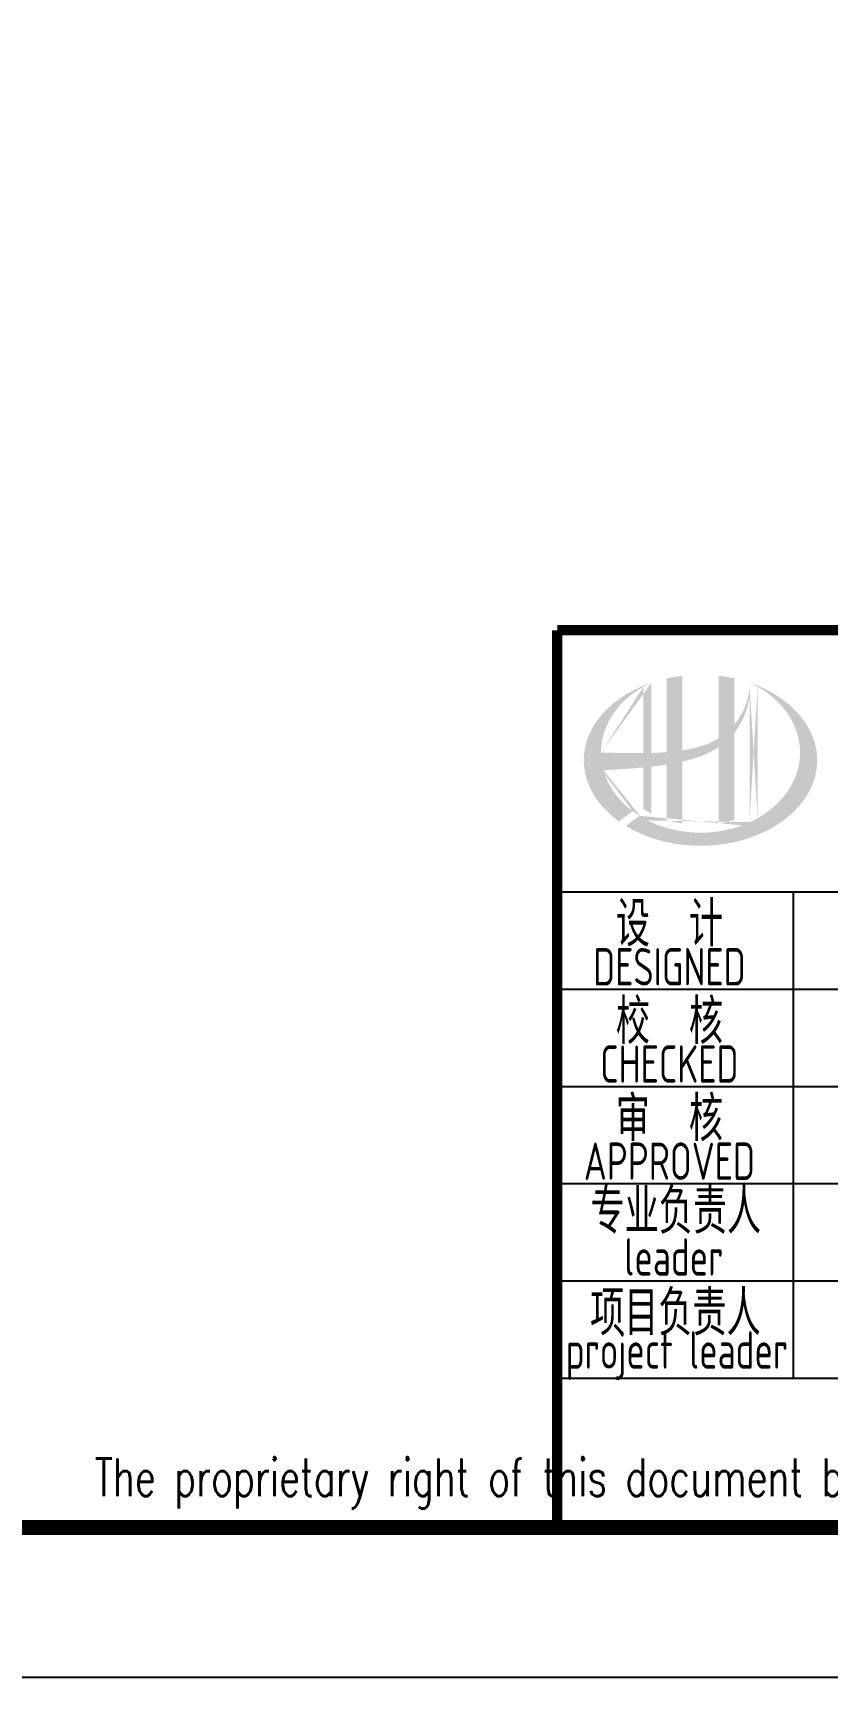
# Model space of a CAD drawing. Extents: x 4796190 to 4921527, y -485691 to -238224.
# Drawn here: x 4882873 to 4888181, y -422737 to -411743 of the extents above; entities that cross this region are included whole.
import ezdxf
from ezdxf.enums import TextEntityAlignment as Align

# ---------------------------------------------------------------- set-up
doc = ezdxf.new("R2010")
doc.units = 0
doc.header["$LTSCALE"] = 1000
doc.header["$MEASUREMENT"] = 0
doc.layers.get('0').update_dxf_attribs({"linetype": 'CONTINUOUS'})
doc.layers.add('PUB_TITLE', color=4, linetype='CONTINUOUS')
doc.styles.add('AHD', font='sceie.shx', dxfattribs={"width": 0.7, "bigfont": 'sceic.shx'})
doc.styles.add('ECEC_TQ', font='txt_l.shx', dxfattribs={"bigfont": 'hztxt_l.shx'})

msp = doc.modelspace()

# ---------------------------------------------------------------- hatches: boundary and pattern name
h = msp.add_hatch(color=256)
edge = h.paths.add_edge_path()
edge.add_spline(control_points=[(4887213.7, -416615.7), (4887219.8, -416614.3), (4887225.9, -416612.9), (4887275, -416601), (4887317.6, -416588), (4887392.6, -416556.9), (4887425.6, -416539.9), (4887456.4, -416519.3)], knot_values=[61.629012, 61.629012, 61.629012, 61.629012, 63.3304306, 63.3304306, 75.3536336, 75.3536336, 85.3986489, 85.3986489, 85.3986489, 85.3986489], degree=3, periodic=0)
edge.add_line((4887456.4, -416519.3), (4887456.4, -417029.5))
edge.add_spline(control_points=[(4887456.4, -417029.5), (4887473.6, -417026.8), (4887490.6, -417023.5), (4887525.3, -417015.4), (4887543, -417010.6), (4887560.4, -417005.1)], knot_values=[4.9084564, 4.9084564, 4.9084564, 4.9084564, 4.9928212, 4.9928212, 5.0830337, 5.0830337, 5.0830337, 5.0830337], degree=3, periodic=0)
edge.add_line((4887560.4, -417005.1), (4887560.4, -416423.7))
edge.add_spline(control_points=[(4887560.4, -416423.7), (4887569.1, -416412.7), (4887577.3, -416401.4), (4887603.4, -416361.7), (4887619, -416331.8), (4887648.3, -416259), (4887659.5, -416215.2), (4887664.2, -416169.9), (4887664.3, -416168.6), (4887664.4, -416167.3)], knot_values=[97.9917441, 97.9917441, 97.9917441, 97.9917441, 101.6421898, 101.6421898, 110.3379755, 110.3379755, 121.9343221, 121.9343221, 122.2706915, 122.2706915, 122.2706915, 122.2706915], degree=3, periodic=0)
edge.add_line((4887664.4, -416167.3), (4887664.4, -416096.9))
edge.add_spline(control_points=[(4887664.4, -416096.9), (4887664.3, -416104.6), (4887664, -416112.2), (4887663.4, -416119.9)], knot_values=[126.194075, 126.194075, 126.194075, 126.194075, 128.3967624, 128.3967624, 128.3967624, 128.3967624], degree=3, periodic=0)
edge.add_spline(control_points=[(4887663.4, -416119.9), (4887662.9, -416126.1), (4887662.3, -416132.3), (4887661.5, -416138.6)], knot_values=[124.4170495, 124.4170495, 124.4170495, 124.4170495, 126.194075, 126.194075, 126.194075, 126.194075], degree=3, periodic=0)
edge.add_spline(control_points=[(4887661.5, -416138.6), (4887660.4, -416147.7), (4887658.9, -416156.8), (4887657.1, -416165.9)], knot_values=[121.8052898, 121.8052898, 121.8052898, 121.8052898, 124.4170495, 124.4170495, 124.4170495, 124.4170495], degree=3, periodic=0)
edge.add_spline(control_points=[(4887657.1, -416165.9), (4887654.8, -416178.1), (4887651.8, -416190.2), (4887648.3, -416202.2)], knot_values=[118.3157402, 118.3157402, 118.3157402, 118.3157402, 121.8052898, 121.8052898, 121.8052898, 121.8052898], degree=3, periodic=0)
edge.add_spline(control_points=[(4887648.3, -416202.2), (4887644.8, -416214.3), (4887640.8, -416226.3), (4887636.2, -416238.2)], knot_values=[114.7959879, 114.7959879, 114.7959879, 114.7959879, 118.3157402, 118.3157402, 118.3157402, 118.3157402], degree=3, periodic=0)
edge.add_spline(control_points=[(4887636.2, -416238.2), (4887631.7, -416249.9), (4887626.8, -416261.4), (4887621.3, -416272.8)], knot_values=[111.3296409, 111.3296409, 111.3296409, 111.3296409, 114.7959879, 114.7959879, 114.7959879, 114.7959879], degree=3, periodic=0)
edge.add_spline(control_points=[(4887621.3, -416272.8), (4887615.8, -416284.3), (4887609.8, -416295.7), (4887603.3, -416306.7)], knot_values=[107.7952896, 107.7952896, 107.7952896, 107.7952896, 111.3296409, 111.3296409, 111.3296409, 111.3296409], degree=3, periodic=0)
edge.add_spline(control_points=[(4887603.3, -416306.7), (4887597, -416317.6), (4887590.3, -416328.1), (4887583.2, -416338.4)], knot_values=[104.3435789, 104.3435789, 104.3435789, 104.3435789, 107.7952896, 107.7952896, 107.7952896, 107.7952896], degree=3, periodic=0)
edge.add_spline(control_points=[(4887583.2, -416338.4), (4887576, -416348.8), (4887568.4, -416358.8), (4887560.4, -416368.5)], knot_values=[100.8506997, 100.8506997, 100.8506997, 100.8506997, 104.3435789, 104.3435789, 104.3435789, 104.3435789], degree=3, periodic=0)
edge.add_line((4887560.4, -416368.5), (4887560.4, -416059.2))
edge.add_spline(control_points=[(4887560.4, -416059.2), (4887526.4, -416051.7), (4887491.6, -416045.8), (4887456.4, -416041.7)], knot_values=[4.4239994, 4.4239994, 4.4239994, 4.4239994, 4.5587406, 4.5587406, 4.5587406, 4.5587406], degree=3, periodic=0)
edge.add_line((4887456.4, -416041.7), (4887456.4, -416459.8))
edge.add_spline(control_points=[(4887456.4, -416459.8), (4887384.5, -416504.4), (4887300.3, -416527.6), (4887213.7, -416540.6)], knot_values=[63.2462151, 63.2462151, 63.2462151, 63.2462151, 87.6891235, 87.6891235, 87.6891235, 87.6891235], degree=3, periodic=0)
edge.add_line((4887213.7, -416540.6), (4887213.7, -416041.7))
edge.add_spline(control_points=[(4887213.7, -416041.7), (4887178.6, -416045.8), (4887143.8, -416051.7), (4887109.7, -416059.2)], knot_values=[4.8660382, 4.8660382, 4.8660382, 4.8660382, 5.0007773, 5.0007773, 5.0007773, 5.0007773], degree=3, periodic=0)
edge.add_line((4887109.7, -416059.2), (4887109.7, -416552.1))
edge.add_spline(control_points=[(4887109.7, -416552.1), (4887108.1, -416552.2), (4887073.1, -416554.8), (4887038.5, -416556.6), (4887005.7, -416557.6)], knot_values=[43.6573559, 43.6573559, 43.6573559, 43.6573559, 44.1342527, 53.4970917, 53.4970917, 53.4970917, 53.4970917], degree=3, periodic=0)
edge.add_line((4887005.7, -416557.6), (4887005.7, -416088.5))
edge.add_spline(control_points=[(4887005.7, -416088.5), (4886988.7, -416094.3), (4886972, -416100.6), (4886955.5, -416107.4)], knot_values=[5.1415698, 5.1415698, 5.1415698, 5.1415698, 5.2129208, 5.2129208, 5.2129208, 5.2129208], degree=3, periodic=0)
edge.add_spline(control_points=[(4886955.5, -416107.4), (4886948.6, -416110.2), (4886941.8, -416113.1), (4886909.6, -416127.3), (4886885, -416139.5), (4886861.5, -416152.7)], knot_values=[5.2129208, 5.2129208, 5.2129208, 5.2129208, 5.2429596, 5.2429596, 5.3556227, 5.3556227, 5.3556227, 5.3556227], degree=3, periodic=0)
edge.add_spline(control_points=[(4886861.5, -416152.7), (4886846.7, -416161.1), (4886832.2, -416169.8), (4886818.2, -416178.9)], knot_values=[5.3556227, 5.3556227, 5.3556227, 5.3556227, 5.4269737, 5.4269737, 5.4269737, 5.4269737], degree=3, periodic=0)
edge.add_spline(control_points=[(4886818.2, -416178.9), (4886810.8, -416183.8), (4886803.5, -416188.7), (4886790, -416198.2), (4886783.8, -416202.7), (4886777.7, -416207.3)], knot_values=[5.4269737, 5.4269737, 5.4269737, 5.4269737, 5.4647645, 5.4647645, 5.4983247, 5.4983247, 5.4983247, 5.4983247], degree=3, periodic=0)
edge.add_spline(control_points=[(4886777.7, -416207.3), (4886751.6, -416226.9), (4886727.5, -416247.7), (4886705.6, -416269.7)], knot_values=[5.4983247, 5.4983247, 5.4983247, 5.4983247, 5.6410266, 5.6410266, 5.6410266, 5.6410266], degree=3, periodic=0)
edge.add_spline(control_points=[(4886705.6, -416269.7), (4886698.6, -416276.7), (4886691.9, -416283.8), (4886671.4, -416306.4), (4886658.6, -416322.2), (4886646.8, -416338.4)], knot_values=[5.6410266, 5.6410266, 5.6410266, 5.6410266, 5.6865694, 5.6865694, 5.7837285, 5.7837285, 5.7837285, 5.7837285], degree=3, periodic=0)
edge.add_spline(control_points=[(4886646.8, -416338.4), (4886631.7, -416359.2), (4886618.3, -416380.6), (4886605.2, -416405.6), (4886603.6, -416408.7), (4886602, -416411.9)], knot_values=[5.7837285, 5.7837285, 5.7837285, 5.7837285, 5.9083744, 5.9083744, 5.9264305, 5.9264305, 5.9264305, 5.9264305], degree=3, periodic=0)
edge.add_spline(control_points=[(4886602, -416411.9), (4886589.6, -416437), (4886579.5, -416462.7), (4886572, -416488.6)], knot_values=[5.9264305, 5.9264305, 5.9264305, 5.9264305, 6.0691324, 6.0691324, 6.0691324, 6.0691324], degree=3, periodic=0)
edge.add_spline(control_points=[(4886572, -416488.6), (4886568.8, -416499.7), (4886566, -416510.9), (4886560.7, -416537), (4886558.4, -416552.1), (4886557, -416567.1)], knot_values=[6.0691324, 6.0691324, 6.0691324, 6.0691324, 6.1301793, 6.1301793, 6.2118343, 6.2118343, 6.2118343, 6.2118343], degree=3, periodic=0)
edge.add_spline(control_points=[(4886557, -416567.1), (4886555.7, -416580.3), (4886555.1, -416593.5), (4886555.1, -416606.7)], knot_values=[6.2118343, 6.2118343, 6.2118343, 6.2118343, 6.2831853, 6.2831853, 6.2831853, 6.2831853], degree=3, periodic=0)
edge.add_spline(control_points=[(4886555.1, -416606.7), (4886555.1, -416616), (4886555.4, -416625.4), (4886556, -416634.7)], knot_values=[6.2831853, 6.2831853, 6.2831853, 6.2831853, 6.3336547, 6.3336547, 6.3336547, 6.3336547], degree=3, periodic=0)
edge.add_spline(control_points=[(4886556, -416634.7), (4886557.3, -416653.3), (4886559.8, -416671.9), (4886563.6, -416690.5)], knot_values=[6.3336547, 6.3336547, 6.3336547, 6.3336547, 6.4345936, 6.4345936, 6.4345936, 6.4345936], degree=3, periodic=0)
edge.add_spline(control_points=[(4886563.6, -416690.5), (4886563.8, -416691.7), (4886564.1, -416692.9), (4886568, -416711.4), (4886572.8, -416728.6), (4886578.6, -416745.6)], knot_values=[6.4345936, 6.4345936, 6.4345936, 6.4345936, 6.4412784, 6.4412784, 6.5355325, 6.5355325, 6.5355325, 6.5355325], degree=3, periodic=0)
edge.add_spline(control_points=[(4886578.6, -416745.6), (4886584.9, -416763.8), (4886592.4, -416781.9), (4886601.1, -416799.7)], knot_values=[6.5355325, 6.5355325, 6.5355325, 6.5355325, 6.6364714, 6.6364714, 6.6364714, 6.6364714], degree=3, periodic=0)
edge.add_spline(control_points=[(4886601.1, -416799.7), (4886603.3, -416804.1), (4886605.6, -416808.6), (4886615, -416826.2), (4886622.7, -416839.3), (4886631, -416852.1)], knot_values=[6.6364714, 6.6364714, 6.6364714, 6.6364714, 6.6618943, 6.6618943, 6.7374102, 6.7374102, 6.7374102, 6.7374102], degree=3, periodic=0)
edge.add_spline(control_points=[(4886631, -416852.1), (4886642.2, -416869.3), (4886654.6, -416886.1), (4886668.1, -416902.5)], knot_values=[6.7374102, 6.7374102, 6.7374102, 6.7374102, 6.8383491, 6.8383491, 6.8383491, 6.8383491], degree=3, periodic=0)
edge.add_spline(control_points=[(4886668.1, -416902.5), (4886674, -416909.6), (4886680.2, -416916.7), (4886694.7, -416932.6), (4886703.2, -416941.5), (4886712.1, -416950.1)], knot_values=[6.8383491, 6.8383491, 6.8383491, 6.8383491, 6.8825101, 6.8825101, 6.939288, 6.939288, 6.939288, 6.939288], degree=3, periodic=0)
edge.add_spline(control_points=[(4886712.1, -416950.1), (4886727.9, -416965.5), (4886744.8, -416980.3), (4886762.7, -416994.5)], knot_values=[6.939288, 6.939288, 6.939288, 6.939288, 7.0402268, 7.0402268, 7.0402268, 7.0402268], degree=3, periodic=0)
edge.add_spline(control_points=[(4886762.7, -416994.5), (4886771.6, -417001.6), (4886780.8, -417008.6), (4886790.2, -417015.3)], knot_values=[7.0402268, 7.0402268, 7.0402268, 7.0402268, 7.0906963, 7.0906963, 7.0906963, 7.0906963], degree=3, periodic=0)
edge.add_line((4886790.2, -417015.3), (4886881.4, -416947))
edge.add_ellipse((4887335.1, -416554.7), major_axis=(665, 0), ratio=0.8066765, start_angle=192.81901, end_angle=226.98533, ccw=False)
edge.add_spline(control_points=[(4886686.6, -416673.7), (4886710.7, -416672.2), (4886734.7, -416670.8), (4886823.4, -416665.3), (4886888.2, -416661), (4886953.7, -416654.6)], knot_values=[11.3982633, 11.3982633, 11.3982633, 11.3982633, 18.4072897, 18.4072897, 37.1809397, 37.1809397, 37.1809397, 37.1809397], degree=3, periodic=0)
edge.add_line((4886953.7, -416654.6), (4886953.7, -416933.7))
edge.add_spline(control_points=[(4886953.7, -416933.7), (4886957.3, -416935.9), (4886960.9, -416938.1), (4886977.8, -416948.3), (4886991.6, -416955.9), (4887005.7, -416963.1)], knot_values=[4.0499446, 4.0499446, 4.0499446, 4.0499446, 4.0720206, 4.0720206, 4.153257, 4.153257, 4.153257, 4.153257], degree=3, periodic=0)
edge.add_line((4887005.7, -416963.1), (4887005.7, -416649.2))
edge.add_spline(control_points=[(4887005.7, -416649.2), (4887037.9, -416645.5), (4887070.3, -416641.3), (4887105.2, -416635.9), (4887107.5, -416635.5), (4887109.7, -416635.2)], knot_values=[42.1350086, 42.1350086, 42.1350086, 42.1350086, 51.3072277, 51.3072277, 51.9485742, 51.9485742, 51.9485742, 51.9485742], degree=3, periodic=0)
edge.add_line((4887109.7, -416635.2), (4887109.7, -417005.1))
edge.add_spline(control_points=[(4887109.7, -417005.1), (4887143.4, -417015.7), (4887178.2, -417023.9), (4887213.7, -417029.5)], knot_values=[4.3417397, 4.3417397, 4.3417397, 4.3417397, 4.5163155, 4.5163155, 4.5163155, 4.5163155], degree=3, periodic=0)
edge.add_line((4887213.7, -417029.5), (4887213.7, -416615.7))
edge = h.paths.add_edge_path(flags=16)
edge.add_ellipse((4887335.1, -416554.7), major_axis=(665, 0), ratio=0.8066765, start_angle=124.98746, end_angle=179.99898, ccw=False)
edge.add_line((4886953.7, -416115.2), (4886953.7, -416558.8))
edge.add_spline(control_points=[(4886953.7, -416558.8), (4886858.4, -416560.1), (4886764.4, -416557.1), (4886670, -416554.7)], knot_values=[11.2737302, 11.2737302, 11.2737302, 11.2737302, 38.6875129, 38.6875129, 38.6875129, 38.6875129], degree=3, periodic=0)
edge = h.paths.add_edge_path()
edge.add_spline(control_points=[(4886836.2, -417045.8), (4886867.3, -417064.8), (4886900.4, -417082.1), (4886985.1, -417119.3), (4887038.3, -417137.2), (4887149.1, -417163.7), (4887206.5, -417172.5), (4887322.7, -417180.2), (4887381.3, -417179.3), (4887496.9, -417167.8), (4887553.8, -417157.3), (4887662.8, -417127.2), (4887714.9, -417107.7), (4887811.8, -417060.8), (4887856.6, -417033.5), (4887936.6, -416972.5), (4887971.8, -416939), (4888031.1, -416867.5), (4888055.2, -416829.6), (4888091.6, -416751.5), (4888103.9, -416711.3), (4888116.4, -416630.1), (4888116.7, -416589.1), (4888105.2, -416507.6), (4888093.4, -416467.1), (4888057.8, -416388.4), (4888034, -416350.2), (4887975.2, -416278), (4887940.2, -416244), (4887860.4, -416182.4), (4887815.6, -416154.7), (4887734.4, -416114.9), (4887700.1, -416100.7), (4887664.4, -416088.5)], knot_values=[0.8864206, 0.8864206, 0.8864206, 0.8864206, 1.0405566, 1.0405566, 1.2611724, 1.2611724, 1.4817883, 1.4817883, 1.7024042, 1.7024042, 1.9230201, 1.9230201, 2.1436359, 2.1436359, 2.3642518, 2.3642518, 2.5848677, 2.5848677, 2.8054836, 2.8054836, 3.0260994, 3.0260994, 3.2467153, 3.2467153, 3.4685202, 3.4685202, 3.6903251, 3.6903251, 3.9121301, 3.9121301, 4.133935, 4.133935, 4.2832086, 4.2832086, 4.2832086, 4.2832086], degree=3, periodic=0)
edge.add_line((4887664.4, -416088.5), (4887664.4, -416088.5))
edge.add_spline(control_points=[(4887664.4, -416088.6), (4887664.4, -416091.4), (4887664.4, -416094.1), (4887664.4, -416096.9)], knot_values=[128.3967624, 128.3967624, 128.3967624, 128.3967624, 129.1921934, 129.1921934, 129.1921934, 129.1921934], degree=3, periodic=0)
edge.add_line((4887664.4, -416096.9), (4887664.4, -417020.8))
edge.add_ellipse((4887335.1, -416554.7), major_axis=(665, 0), ratio=0.8066765, start_angle=232.10542, end_angle=299.68334, ccw=False)
edge.add_line((4886926.6, -416978.1), (4886836.2, -417045.8))
edge = h.paths.add_edge_path(flags=16)
edge.add_ellipse((4887335.1, -416554.7), major_axis=(665, 0), ratio=0.8066765, start_angle=304.98746, end_angle=415.01211, ccw=False)
edge.add_line((4887716.4, -416994.2), (4887716.4, -416115.2))

# ---------------------------------------------------------------- linework, layer by layer
for p, q in [((4886377.2, -417487.3), (4897377.2, -417487.3)), ((4887957.2, -420737.3), (4887957.2, -417487.3)), ((4887957.2, -420737.3), (4887957.2, -417487.3)), ((4887957.2, -420737.3), (4887957.2, -417487.3)), ((4886377.2, -418137.3), (4891877.2, -418137.3)), ((4886377.2, -418787.3), (4891877.2, -418787.3)), ((4886377.2, -419437.3), (4891877.2, -419437.3)), ((4886377.2, -420087.3), (4891877.2, -420087.3)), ((4886377.2, -420737.3), (4904377.2, -420737.3)), ((4886377.2, -421737.3), (4904377.2, -421737.3))]:
    msp.add_line(p, q)
at = {"const_width": 70}
for points in [[(4886377.2, -415737.3), (4886377.2, -421737.3)], [(4904377.2, -415737.3), (4886377.2, -415737.3)]]:
    msp.add_lwpolyline(points, dxfattribs=at)
at = {"layer": 'PUB_TITLE', "color": 4}
msp.add_lwpolyline([(4821277.2, -422737.3), (4905377.2, -422737.3), (4905377.2, -363337.3), (4821277.2, -363337.3)], close=True, dxfattribs=at)
at = {"layer": 'PUB_TITLE', "color": 4, "const_width": 100}
msp.add_lwpolyline([(4823777.2, -421737.3), (4904377.2, -421737.3), (4904377.2, -364337.3), (4823777.2, -364337.3)], close=True, dxfattribs=at)

# ---------------------------------------------------------------- texts
for s, height, style, width, p in [('设  计', 300, 'AHD', 0.8, (4887127.2, -417687.3)), ('设  计', 300, 'AHD', 0.8, (4887127.2, -417687.3)), ('DESIGNED', 250, 'AHD', 0.8, (4887127.2, -417987.3)), ('DESIGNED', 250, 'AHD', 0.8, (4887127.2, -417987.3)), ('校  核', 300, 'AHD', 0.8, (4887127.2, -418337.3)), ('校  核', 300, 'AHD', 0.8, (4887127.2, -418337.3)), ('CHECKED', 250, 'AHD', 0.8, (4887127.2, -418637.3)), ('CHECKED', 250, 'AHD', 0.8, (4887127.2, -418637.3)), ('审  核', 300, 'AHD', 0.8, (4887127.2, -418987.3)), ('审  核', 300, 'AHD', 0.8, (4887127.2, -418987.3)), ('APPROVED', 250, 'AHD', 0.8, (4887127.2, -419287.3)), ('APPROVED', 250, 'AHD', 0.8, (4887127.2, -419287.3)), ('专业负责人', 300, 'AHD', 0.8, (4887170.2, -419607.3)), ('leader', 250, 'AHD', 0.8, (4887157.2, -419927.3)), ('项目负责人', 300, 'AHD', 0.8, (4887167.2, -420287.3)), ('project leader', 250, 'AHD', 0.8, (4887177.2, -420587.3)), ('The proprietary right of this document belongs to Anhui Huadong Chemical And Medical Engineering  Co.,Ltd.  and any replication or transfer to the 3rd. side is forbidden without its permission. ', 250, 'ECEC_TQ', 0.72, (4895377.2, -421437.3))]:
    msp.add_text(s, height=height, dxfattribs=dict(style=style, width=width)).set_placement(p, align=Align.MIDDLE)

doc.saveas('drawing.dxf')
